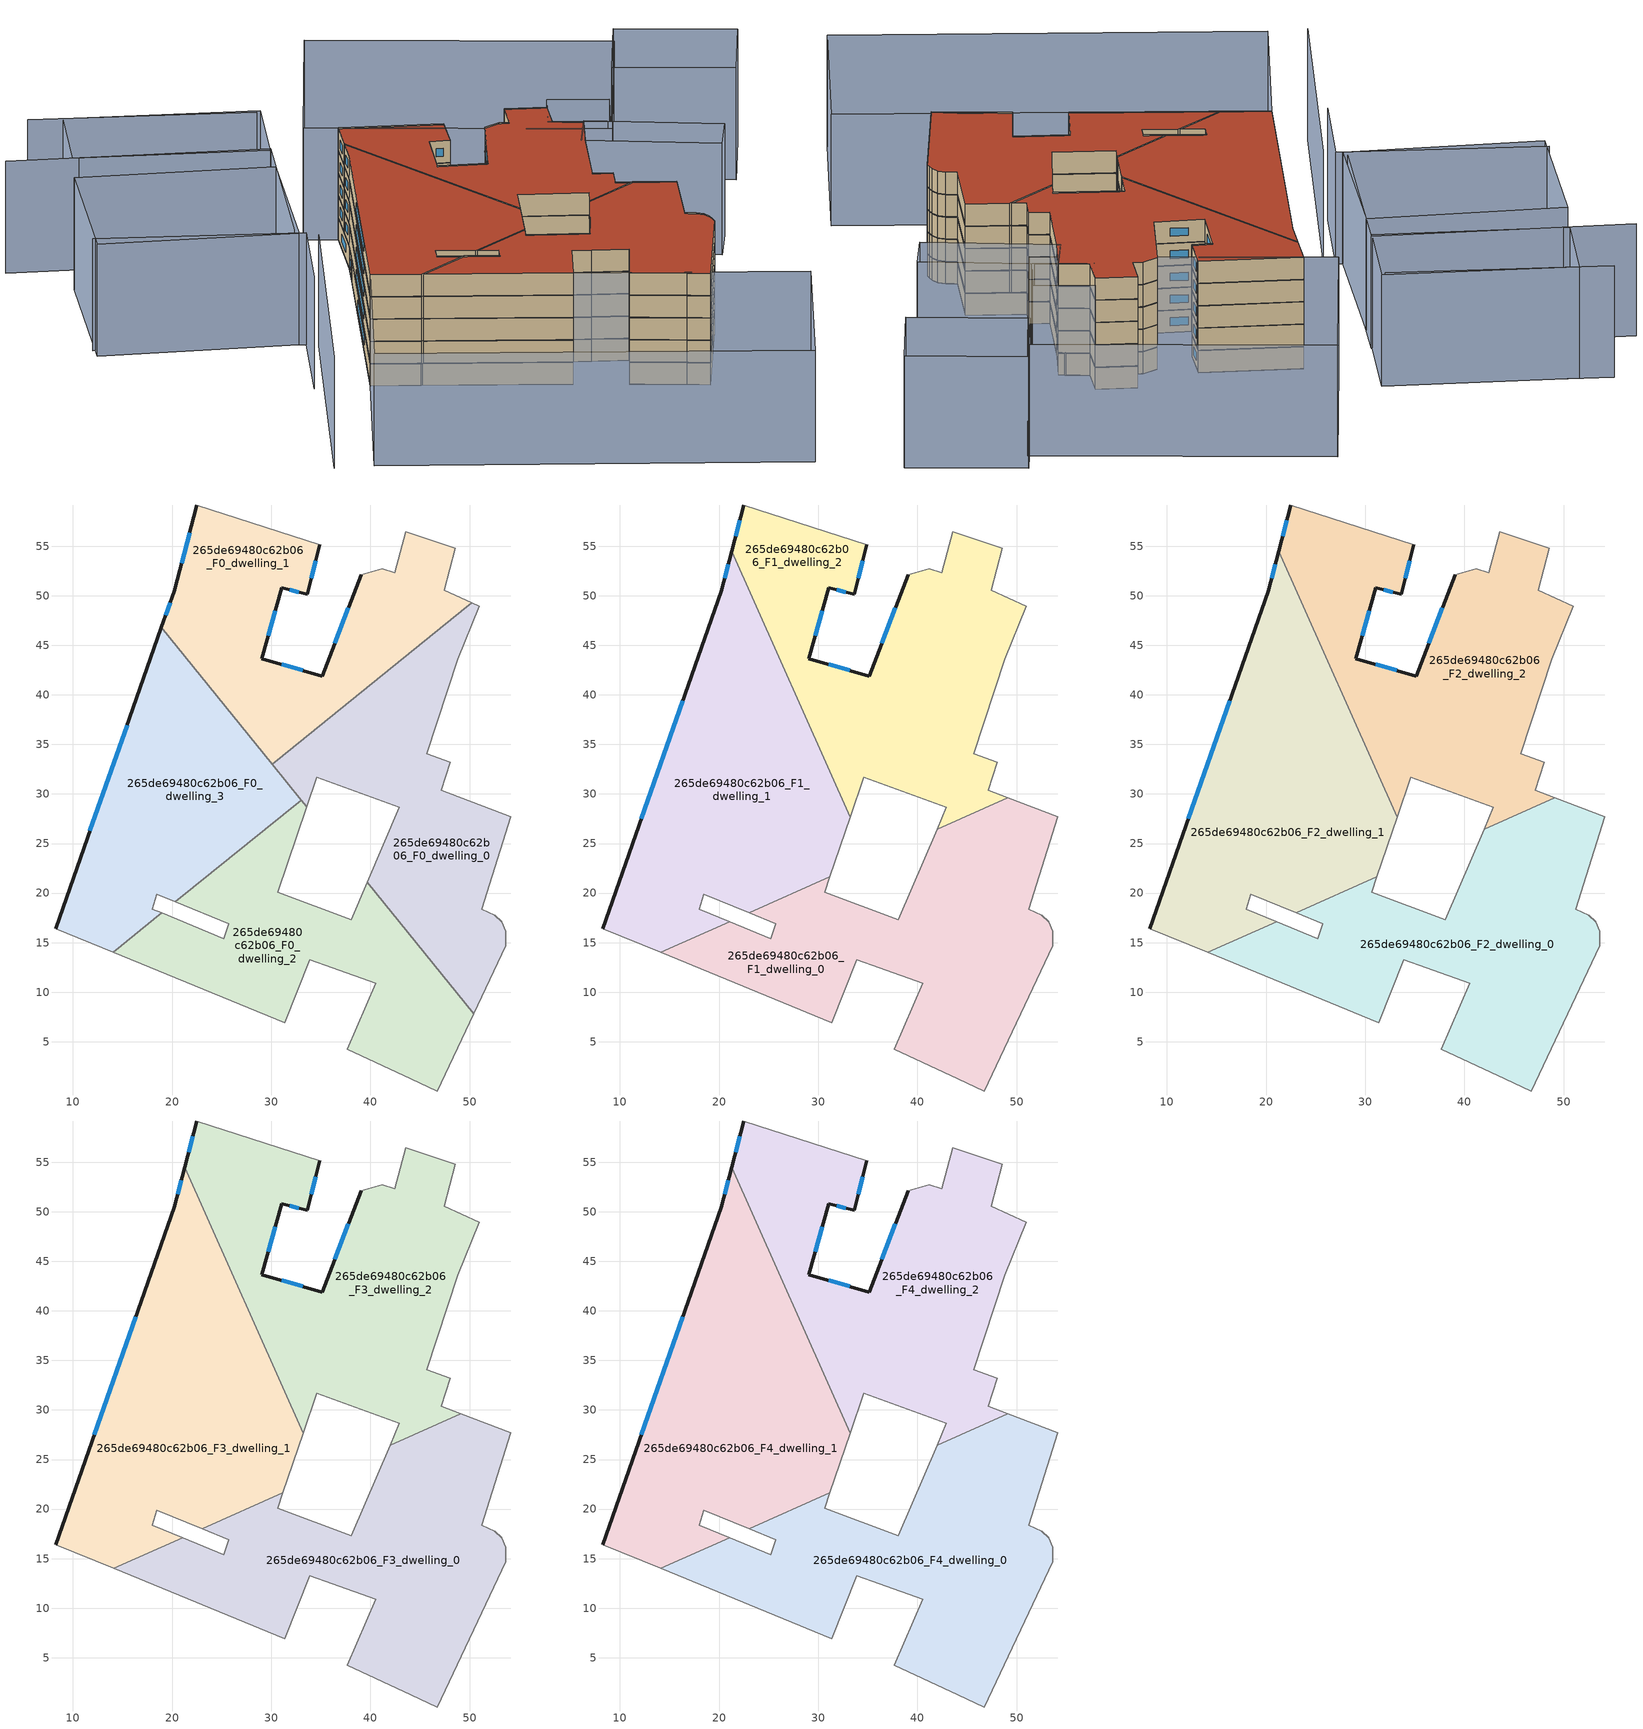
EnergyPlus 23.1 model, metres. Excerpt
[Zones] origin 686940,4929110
265de69480c62b06_F0_dwelling_0
 floor ground (EU_floor_Construction): 50.42,7.85 53.65,14.71 53.64,15.49 53.63,16.15 53.27,17.12 52.52,17.76 51.21,18.38 54.18,27.68 47.13,30.39 48.07,33.18 45.66,34.05 48.82,43.58 50.97,48.92 50.22,49.27 30.09,33 33.57,28.7 34.58,31.69 42.92,28.65 39.7,21.11 z0
 wall adiabatic (EU_wall_Construction): 39.7,21.11 42.92,28.65 34.58,31.69 33.57,28.7 33.02,29.37 / 50.22,49.27 50.97,48.92 48.82,43.58 45.66,34.05 48.07,33.18 47.13,30.39 54.18,27.68 51.21,18.38 52.52,17.76 53.27,17.12 53.63,16.15 53.64,15.49 53.65,14.71 50.42,7.85 z0:3
 wall to 265de69480c62b06_F0_dwelling_2 (EU_wall_Construction): 50.42,7.85 39.7,21.11 z0:3
 wall to 265de69480c62b06_F0_dwelling_1 (EU_wall_Construction): 30.09,33 50.22,49.27 z0:3
 wall to 265de69480c62b06_F0_dwelling_3 (EU_wall_Construction): 33.02,29.38 30.09,33 z0:3
265de69480c62b06_F0_dwelling_1
 floor ground (EU_floor_Construction): 50.22,49.27 47.45,50.55 48.58,54.77 43.57,56.46 42.45,52.3 41.22,52.7 39.07,52.12 35.13,41.89 29.06,43.66 31.05,50.79 33.63,50.15 34.87,55.13 22.5,59.15 20.21,50.47 18.93,46.82 30.09,33 z0
 wall outside (EU_wall_Construction): 34.87,55.13 33.63,50.15 31.05,50.79 29.06,43.66 35.13,41.89 39.07,52.12 / 18.93,46.82 20.21,50.47 22.5,59.15 z0:3
 wall adiabatic (EU_wall_Construction): 22.5,59.15 34.87,55.13 / 39.07,52.12 41.22,52.7 42.45,52.3 43.57,56.46 48.58,54.77 47.45,50.55 50.22,49.27 z0:3
 wall to 265de69480c62b06_F0_dwelling_3 (EU_wall_Construction): 30.09,33 18.93,46.82 z0:3
 window (EU_Window_Construction): 34.47,53.51 34.03,51.77 / 32.79,50.35 31.89,50.58 / 30.4,48.47 29.71,45.97 / 31.03,43.08 33.16,42.46 / 36.41,45.21 37.79,48.79 / 19.34,48 19.79,49.28 / 20.95,53.29 21.76,56.32 z0.98:2.02
265de69480c62b06_F0_dwelling_2
 floor ground (EU_floor_Construction): 46.74,0.04 50.42,7.85 39.7,21.11 38.08,17.32 30.65,20.07 33.57,28.7 33.02,29.38 20.33,19.12 25.7,16.93 25.2,15.42 18.94,17.99 14.04,14.04 31.34,6.94 33.9,13.3 36.17,12.47 40.55,10.89 37.65,4.25 44.09,1.3 z0
 wall adiabatic (EU_wall_Construction): 18.94,17.99 25.2,15.42 25.7,16.93 20.33,19.12 / 33.02,29.38 33.57,28.7 30.65,20.07 38.08,17.32 39.7,21.11 / 50.42,7.85 46.74,0.04 44.09,1.3 37.65,4.25 40.55,10.89 36.17,12.47 33.9,13.3 31.34,6.94 14.04,14.04 z0:3
 wall to 265de69480c62b06_F0_dwelling_3 (EU_wall_Construction): 14.04,14.04 18.94,17.99 / 20.33,19.12 33.02,29.38 z0:3
265de69480c62b06_F0_dwelling_3
 floor ground (EU_floor_Construction): 20.33,19.12 33.02,29.38 18.93,46.82 8.24,16.42 14.04,14.04 18.94,17.99 18.01,18.38 18.44,19.89 z0
 wall outside (EU_wall_Construction): 8.24,16.42 18.93,46.82 z0:3
 wall adiabatic (EU_wall_Construction): 20.33,19.12 18.44,19.89 18.01,18.38 18.94,17.99 / 14.04,14.04 8.24,16.42 z0:3
 window (EU_Window_Construction): 11.72,26.3 15.45,36.93 z0.98:2.02
265de69480c62b06_F1_dwelling_0
 floor to 265de69480c62b06_F0_dwelling_2 (EU_floor_Construction): 46.74,0.04 50.42,7.85 39.7,21.11 38.08,17.32 30.65,20.07 31.18,21.63 23.05,18.01 25.7,16.93 25.2,15.42 21.06,17.12 14.1,14.01 31.34,6.94 33.9,13.3 36.17,12.47 40.55,10.89 37.65,4.25 44.09,1.3 z3
 floor to 265de69480c62b06_F0_dwelling_0 (EU_floor_Construction): 50.42,7.85 53.65,14.71 53.64,15.49 53.63,16.15 53.27,17.12 52.52,17.76 51.21,18.38 54.18,27.68 49.1,29.63 41.98,26.46 39.7,21.11 z3
 wall adiabatic (EU_wall_Construction): 21.06,17.12 25.2,15.42 25.7,16.93 23.05,18.01 / 31.18,21.63 30.65,20.07 38.08,17.32 41.98,26.46 / 49.1,29.63 54.18,27.68 51.21,18.38 52.52,17.76 53.27,17.12 53.63,16.15 53.64,15.49 53.65,14.71 46.74,0.04 44.09,1.3 37.65,4.25 40.55,10.89 36.17,12.47 33.9,13.3 31.34,6.94 14.1,14.01 z3:6
 wall to 265de69480c62b06_F1_dwelling_1 (EU_wall_Construction): 14.1,14.01 21.06,17.12 / 23.05,18.01 31.18,21.63 z3:6
 wall to 265de69480c62b06_F1_dwelling_2 (EU_wall_Construction): 41.98,26.46 49.1,29.63 z3:6
265de69480c62b06_F1_dwelling_1
 floor to 265de69480c62b06_F0_dwelling_1 (EU_floor_Construction): 30.64,33.44 21.26,54.46 20.21,50.47 18.93,46.81 30.09,33 z3
 floor to 265de69480c62b06_F0_dwelling_3 (EU_floor_Construction): 20.33,19.12 32.61,29.04 31.76,30.93 18.93,46.81 8.24,16.42 14.04,14.04 18.94,17.99 18.01,18.38 18.44,19.89 z3
 floor to 265de69480c62b06_F0_dwelling_0 (EU_floor_Construction): 31.76,30.93 30.64,33.44 30.09,33 z3
 floor to 265de69480c62b06_F0_dwelling_2 (EU_floor_Construction): 21.06,17.12 18.94,17.99 14.04,14.04 14.1,14.01 z3; 31.18,21.63 33.22,27.67 32.61,29.04 20.33,19.12 23.05,18.01 z3
 wall outside (EU_wall_Construction): 8.24,16.42 20.21,50.47 21.26,54.46 z3:6
 wall adiabatic (EU_wall_Construction): 23.05,18.01 18.44,19.89 18.01,18.38 21.06,17.12 / 14.1,14.01 8.24,16.42 / 33.22,27.67 31.18,21.63 z3:6
 wall to 265de69480c62b06_F1_dwelling_2 (EU_wall_Construction): 21.26,54.46 33.22,27.67 z3:6
 window (EU_Window_Construction): 12.13,27.49 16.32,39.39 / 20.55,51.77 20.92,53.16 z3.98:5.02
265de69480c62b06_F1_dwelling_2
 floor to 265de69480c62b06_F0_dwelling_0 (EU_floor_Construction): 49.1,29.63 47.13,30.39 48.07,33.18 45.66,34.05 48.82,43.58 50.97,48.92 50.22,49.27 30.64,33.44 31.76,30.93 33.57,28.7 34.58,31.69 42.92,28.65 41.98,26.46 z3
 floor to 265de69480c62b06_F0_dwelling_1 (EU_floor_Construction): 50.22,49.27 47.45,50.55 48.58,54.77 43.57,56.46 42.45,52.3 41.22,52.7 39.07,52.12 35.13,41.89 29.06,43.66 31.05,50.79 33.63,50.15 34.87,55.13 22.5,59.15 21.26,54.46 30.64,33.44 z3
 floor to 265de69480c62b06_F0_dwelling_2 (EU_floor_Construction): 33.22,27.67 33.57,28.7 33.02,29.37 32.61,29.04 z3
 floor to 265de69480c62b06_F0_dwelling_3 (EU_floor_Construction): 33.02,29.37 31.76,30.93 32.61,29.04 z3
 wall outside (EU_wall_Construction): 21.26,54.46 22.5,59.15 / 34.87,55.13 33.63,50.15 31.05,50.79 29.06,43.66 35.13,41.89 39.07,52.12 z3:6
 wall adiabatic (EU_wall_Construction): 39.07,52.12 41.22,52.7 42.45,52.3 43.57,56.46 48.58,54.77 47.45,50.55 50.97,48.92 48.82,43.58 45.66,34.05 48.07,33.18 47.13,30.39 49.1,29.63 / 41.98,26.46 42.92,28.65 34.58,31.69 33.22,27.67 / 22.5,59.15 34.87,55.13 z3:6
 window (EU_Window_Construction): 32.79,50.35 31.89,50.58 / 30.4,48.47 29.71,45.97 / 31.03,43.08 33.16,42.46 / 36.41,45.21 37.79,48.79 / 21.67,55.99 22.1,57.62 / 34.47,53.51 34.03,51.77 z3.98:5.02
265de69480c62b06_F2_dwelling_0
 floor to 265de69480c62b06_F1_dwelling_0 (EU_floor_Construction): 46.74,0.04 53.65,14.71 53.64,15.49 53.63,16.15 53.27,17.12 52.52,17.76 51.21,18.38 54.18,27.68 49.1,29.63 41.98,26.46 38.08,17.32 30.65,20.07 31.18,21.63 23.05,18.01 25.7,16.93 25.2,15.42 21.06,17.12 14.1,14.01 31.34,6.94 33.9,13.3 36.17,12.47 40.55,10.89 37.65,4.25 44.09,1.3 z6
 wall adiabatic (EU_wall_Construction): 21.06,17.12 25.2,15.42 25.7,16.93 23.05,18.01 / 31.18,21.63 30.65,20.07 38.08,17.32 41.98,26.46 / 49.1,29.63 54.18,27.68 51.21,18.38 52.52,17.76 53.27,17.12 53.63,16.15 53.64,15.49 53.65,14.71 46.74,0.04 44.09,1.3 37.65,4.25 40.55,10.89 36.17,12.47 33.9,13.3 31.34,6.94 14.1,14.01 z6:9
 wall to 265de69480c62b06_F2_dwelling_1 (EU_wall_Construction): 14.1,14.01 21.06,17.12 / 23.05,18.01 31.18,21.63 z6:9
 wall to 265de69480c62b06_F2_dwelling_2 (EU_wall_Construction): 41.98,26.46 49.1,29.63 z6:9
265de69480c62b06_F2_dwelling_1
 floor to 265de69480c62b06_F1_dwelling_1 (EU_floor_Construction): 31.18,21.63 33.22,27.67 21.26,54.46 20.21,50.47 8.24,16.42 14.1,14.01 21.06,17.12 18.01,18.38 18.44,19.89 23.05,18.01 z6
 wall outside (EU_wall_Construction): 8.24,16.42 20.21,50.47 21.26,54.46 z6:9
 wall adiabatic (EU_wall_Construction): 23.05,18.01 18.44,19.89 18.01,18.38 21.06,17.12 / 14.1,14.01 8.24,16.42 / 33.22,27.67 31.18,21.63 z6:9
 wall to 265de69480c62b06_F2_dwelling_2 (EU_wall_Construction): 21.26,54.46 33.22,27.67 z6:9
 window (EU_Window_Construction): 12.13,27.49 16.32,39.39 / 20.55,51.77 20.92,53.16 z6.98:8.02
265de69480c62b06_F2_dwelling_2
 floor to 265de69480c62b06_F1_dwelling_2 (EU_floor_Construction): 49.1,29.63 47.13,30.39 48.07,33.18 45.66,34.05 48.82,43.58 50.97,48.92 47.45,50.55 48.58,54.77 43.57,56.46 42.45,52.3 41.22,52.7 39.07,52.12 35.13,41.89 29.06,43.66 31.05,50.79 33.63,50.15 34.87,55.13 22.5,59.15 21.26,54.46 33.22,27.67 34.58,31.69 42.92,28.65 41.98,26.46 z6
 wall outside (EU_wall_Construction): 21.26,54.46 22.5,59.15 / 34.87,55.13 33.63,50.15 31.05,50.79 29.06,43.66 35.13,41.89 39.07,52.12 z6:9
 wall adiabatic (EU_wall_Construction): 39.07,52.12 41.22,52.7 42.45,52.3 43.57,56.46 48.58,54.77 47.45,50.55 50.97,48.92 48.82,43.58 45.66,34.05 48.07,33.18 47.13,30.39 49.1,29.63 / 41.98,26.46 42.92,28.65 34.58,31.69 33.22,27.67 / 22.5,59.15 34.87,55.13 z6:9
 window (EU_Window_Construction): 32.79,50.35 31.89,50.58 / 30.4,48.47 29.71,45.97 / 31.03,43.08 33.16,42.46 / 36.41,45.21 37.79,48.79 / 21.67,55.99 22.1,57.62 / 34.47,53.51 34.03,51.77 z6.98:8.02
265de69480c62b06_F3_dwelling_0
 floor to 265de69480c62b06_F2_dwelling_0 (EU_floor_Construction): 46.74,0.04 53.65,14.71 53.64,15.49 53.63,16.15 53.27,17.12 52.52,17.76 51.21,18.38 54.18,27.68 49.1,29.63 41.98,26.46 38.08,17.32 30.65,20.07 31.18,21.63 23.05,18.01 25.7,16.93 25.2,15.42 21.06,17.12 14.1,14.01 31.34,6.94 33.9,13.3 36.17,12.47 40.55,10.89 37.65,4.25 44.09,1.3 z9
 wall adiabatic (EU_wall_Construction): 21.06,17.12 25.2,15.42 25.7,16.93 23.05,18.01 / 31.18,21.63 30.65,20.07 38.08,17.32 41.98,26.46 / 49.1,29.63 54.18,27.68 51.21,18.38 52.52,17.76 53.27,17.12 53.63,16.15 53.64,15.49 53.65,14.71 46.74,0.04 44.09,1.3 37.65,4.25 40.55,10.89 36.17,12.47 33.9,13.3 31.34,6.94 14.1,14.01 z9:12
 wall to 265de69480c62b06_F3_dwelling_1 (EU_wall_Construction): 14.1,14.01 21.06,17.12 / 23.05,18.01 31.18,21.63 z9:12
 wall to 265de69480c62b06_F3_dwelling_2 (EU_wall_Construction): 41.98,26.46 49.1,29.63 z9:12
265de69480c62b06_F3_dwelling_1
 floor to 265de69480c62b06_F2_dwelling_1 (EU_floor_Construction): 31.18,21.63 33.22,27.67 21.26,54.46 20.21,50.47 8.24,16.42 14.1,14.01 21.06,17.12 18.01,18.38 18.44,19.89 23.05,18.01 z9
 wall outside (EU_wall_Construction): 8.24,16.42 20.21,50.47 21.26,54.46 z9:12
 wall adiabatic (EU_wall_Construction): 23.05,18.01 18.44,19.89 18.01,18.38 21.06,17.12 / 14.1,14.01 8.24,16.42 / 33.22,27.67 31.18,21.63 z9:12
 wall to 265de69480c62b06_F3_dwelling_2 (EU_wall_Construction): 21.26,54.46 33.22,27.67 z9:12
 window (EU_Window_Construction): 12.13,27.49 16.32,39.39 / 20.55,51.77 20.92,53.16 z9.98:11.02
265de69480c62b06_F3_dwelling_2
 floor to 265de69480c62b06_F2_dwelling_2 (EU_floor_Construction): 49.1,29.63 47.13,30.39 48.07,33.18 45.66,34.05 48.82,43.58 50.97,48.92 47.45,50.55 48.58,54.77 43.57,56.46 42.45,52.3 41.22,52.7 39.07,52.12 35.13,41.89 29.06,43.66 31.05,50.79 33.63,50.15 34.87,55.13 22.5,59.15 21.26,54.46 33.22,27.67 34.58,31.69 42.92,28.65 41.98,26.46 z9
 wall outside (EU_wall_Construction): 21.26,54.46 22.5,59.15 / 34.87,55.13 33.63,50.15 31.05,50.79 29.06,43.66 35.13,41.89 39.07,52.12 z9:12
 wall adiabatic (EU_wall_Construction): 39.07,52.12 41.22,52.7 42.45,52.3 43.57,56.46 48.58,54.77 47.45,50.55 50.97,48.92 48.82,43.58 45.66,34.05 48.07,33.18 47.13,30.39 49.1,29.63 / 41.98,26.46 42.92,28.65 34.58,31.69 33.22,27.67 / 22.5,59.15 34.87,55.13 z9:12
 window (EU_Window_Construction): 32.79,50.35 31.89,50.58 / 30.4,48.47 29.71,45.97 / 31.03,43.08 33.16,42.46 / 36.41,45.21 37.79,48.79 / 21.67,55.99 22.1,57.62 / 34.47,53.51 34.03,51.77 z9.98:11.02
265de69480c62b06_F4_dwelling_0
 floor to 265de69480c62b06_F3_dwelling_0 (EU_floor_Construction): 46.74,0.04 53.65,14.71 53.64,15.49 53.63,16.15 53.27,17.12 52.52,17.76 51.21,18.38 54.18,27.68 49.1,29.63 41.98,26.46 38.08,17.32 30.65,20.07 31.18,21.63 23.05,18.01 25.7,16.93 25.2,15.42 21.06,17.12 14.1,14.01 31.34,6.94 33.9,13.3 36.17,12.47 40.55,10.89 37.65,4.25 44.09,1.3 z12
 wall adiabatic (EU_wall_Construction): 21.06,17.12 25.2,15.42 25.7,16.93 23.05,18.01 / 31.18,21.63 30.65,20.07 38.08,17.32 41.98,26.46 / 49.1,29.63 54.18,27.68 51.21,18.38 52.52,17.76 53.27,17.12 53.63,16.15 53.64,15.49 53.65,14.71 46.74,0.04 44.09,1.3 37.65,4.25 40.55,10.89 36.17,12.47 33.9,13.3 31.34,6.94 14.1,14.01 z12:15
 wall to 265de69480c62b06_F4_dwelling_1 (EU_wall_Construction): 14.1,14.01 21.06,17.12 / 23.05,18.01 31.18,21.63 z12:15
 wall to 265de69480c62b06_F4_dwelling_2 (EU_wall_Construction): 41.98,26.46 49.1,29.63 z12:15
 roof outside (EU_roof_Construction): 54.18,27.68 51.21,18.38 52.52,17.76 53.27,17.12 53.63,16.15 53.64,15.49 53.65,14.71 46.74,0.04 44.09,1.3 37.65,4.25 40.55,10.89 36.17,12.47 33.9,13.3 31.34,6.94 14.1,14.01 21.06,17.12 25.2,15.42 25.7,16.93 23.05,18.01 31.18,21.63 30.65,20.07 38.08,17.32 41.98,26.46 49.1,29.63 z15
265de69480c62b06_F4_dwelling_1
 floor to 265de69480c62b06_F3_dwelling_1 (EU_floor_Construction): 31.18,21.63 33.22,27.67 21.26,54.46 20.21,50.47 8.24,16.42 14.1,14.01 21.06,17.12 18.01,18.38 18.44,19.89 23.05,18.01 z12
 wall outside (EU_wall_Construction): 8.24,16.42 20.21,50.47 21.26,54.46 z12:15
 wall adiabatic (EU_wall_Construction): 23.05,18.01 18.44,19.89 18.01,18.38 21.06,17.12 / 14.1,14.01 8.24,16.42 / 33.22,27.67 31.18,21.63 z12:15
 wall to 265de69480c62b06_F4_dwelling_2 (EU_wall_Construction): 21.26,54.46 33.22,27.67 z12:15
 window (EU_Window_Construction): 12.13,27.49 16.32,39.39 / 20.55,51.77 20.92,53.16 z12.98:14.02
 roof outside (EU_roof_Construction): 21.26,54.46 33.22,27.67 31.18,21.63 23.05,18.01 18.44,19.89 18.01,18.38 21.06,17.12 14.1,14.01 8.24,16.42 20.21,50.47 z15
265de69480c62b06_F4_dwelling_2
 floor to 265de69480c62b06_F3_dwelling_2 (EU_floor_Construction): 49.1,29.63 47.13,30.39 48.07,33.18 45.66,34.05 48.82,43.58 50.97,48.92 47.45,50.55 48.58,54.77 43.57,56.46 42.45,52.3 41.22,52.7 39.07,52.12 35.13,41.89 29.06,43.66 31.05,50.79 33.63,50.15 34.87,55.13 22.5,59.15 21.26,54.46 33.22,27.67 34.58,31.69 42.92,28.65 41.98,26.46 z12
 wall outside (EU_wall_Construction): 21.26,54.46 22.5,59.15 / 34.87,55.13 33.63,50.15 31.05,50.79 29.06,43.66 35.13,41.89 39.07,52.12 z12:15
 wall adiabatic (EU_wall_Construction): 39.07,52.12 41.22,52.7 42.45,52.3 43.57,56.46 48.58,54.77 47.45,50.55 50.97,48.92 48.82,43.58 45.66,34.05 48.07,33.18 47.13,30.39 49.1,29.63 / 41.98,26.46 42.92,28.65 34.58,31.69 33.22,27.67 / 22.5,59.15 34.87,55.13 z12:15
 window (EU_Window_Construction): 32.79,50.35 31.89,50.58 / 30.4,48.47 29.71,45.97 / 31.03,43.08 33.16,42.46 / 36.41,45.21 37.79,48.79 / 21.67,55.99 22.1,57.62 / 34.47,53.51 34.03,51.77 z12.98:14.02
 roof outside (EU_roof_Construction): 48.58,54.77 47.45,50.55 50.97,48.92 48.82,43.58 45.66,34.05 48.07,33.18 47.13,30.39 49.1,29.63 41.98,26.46 42.92,28.65 34.58,31.69 33.22,27.67 21.26,54.46 22.5,59.15 34.87,55.13 33.63,50.15 31.05,50.79 29.06,43.66 35.13,41.89 39.07,52.12 41.22,52.7 42.45,52.3 43.57,56.46 z15
shading: 7.29,30.14 -5.83,-4.79 / -18.72,40.05 6.13,31.27 / 6.13,31.27 1.64,18.57 / -19.03,66.05 12.33,56.6 / 12.33,56.6 5.14,32.7 / 15.24,67.54 -11.51,76.68 / 8.24,16.42 58.35,-4.15 / 58.35,-4.15 49.14,-26.58 / 49.14,-26.58 -0.97,-6.02 / -0.97,-6.02 8.24,16.42 / 10.76,51.38 5.26,31.58 / 5.26,31.58 -18.85,38.28 / -18.85,38.28 -13.35,58.07 / -13.35,58.07 10.76,51.38 / 63.97,36.1 48.43,43.77 / 48.43,43.77 51.06,49.11 / 51.06,49.11 66.6,41.43 / 66.6,41.43 63.97,36.1 / 54.01,47.68 46.88,50.6 / 46.88,50.6 49.41,56.79 / 49.41,56.79 56.54,53.88 / 56.54,53.88 54.01,47.68 / 65.63,73.52 79.55,67.19 / 79.55,67.19 74.68,56.48 / 74.68,56.48 60.76,62.8 / 60.76,62.8 65.63,73.52 / 12.08,56.2 -11.16,63.69 / -11.16,63.69 -7.42,75.29 / -7.42,75.29 15.82,67.79 / 15.82,67.79 12.08,56.2 / 29.41,85.42 64.21,70.01 / 64.21,70.01 53.35,45.48 / 53.35,45.48 18.54,60.9 / 18.54,60.9 29.41,85.42 z0:15
[Building]
EU S2 Campaign: North Axis=0; Terrain=City; Solar Distribution=FullExterior
[Site:Location]
Bologna: Latitude=44.5; Longitude=11.25; Time Zone=1; Elevation=37
[SizingPeriod:WeatherFileDays]
AnnualSizingPeriod: Begin Month=1; Begin Day of Month=1; End Month=12; End Day of Month=31; Day of Week for Start Day=Monday; Use Weather File Daylight Saving Period=No; Use Weather File Rain and Snow Indicators=No
[MATERIAL]
EU_InternalMass_Material: Roughness=MediumRough; Thickness=0.1; Conductivity=1; Density=1800; Specific Heat=900; Thermal Absorptance=0.9; Solar Absorptance=0.7; Visible Absorptance=0.7
[MATERIAL:NOMASS] Roughness=MediumRough; Thermal Absorptance=0.9; Solar Absorptance=0.7; Visible Absorptance=0.7
Name | Thermal Resistance
EU_wall_NoMass | 0.905828
EU_roof_NoMass | 0.37593
EU_floor_NoMass | 0.67114
[WINDOWMATERIAL:SIMPLEGLAZINGSYSTEM]
EU_Window_SimpleGlazing: UFactor=4.52486; Solar Heat Gain Coefficient=0.85; Visible Transmittance=0.85
[CONSTRUCTION]
EU_wall_Construction: EU_wall_NoMass
EU_roof_Construction: EU_roof_NoMass
EU_floor_Construction: EU_floor_NoMass
EU_InternalMass_Construction: EU_InternalMass_Material
EU_Window_Construction: EU_Window_SimpleGlazing
[ZONE] Type=1; Multiplier=1; Ceiling Height=autocalculate; Floor Area=autocalculate; Part of Total Floor Area=Yes
Name | Volume
265de69480c62b06_F0_dwelling_0 | 1116.39
265de69480c62b06_F1_dwelling_0; 265de69480c62b06_F2_dwelling_0; 265de69480c62b06_F3_dwelling_0; 265de69480c62b06_F4_dwelling_0 | 1488.49
265de69480c62b06_F0_dwelling_1 | 1116.42
265de69480c62b06_F1_dwelling_1; 265de69480c62b06_F2_dwelling_1; 265de69480c62b06_F3_dwelling_1; 265de69480c62b06_F4_dwelling_1; 265de69480c62b06_F1_dwelling_2; 265de69480c62b06_F2_dwelling_2; 265de69480c62b06_F3_dwelling_2; 265de69480c62b06_F4_dwelling_2 | 1488.53
265de69480c62b06_F0_dwelling_2 | 1116.41
265de69480c62b06_F0_dwelling_3 | 1116.36
[INTERNALMASS] Construction=EU_InternalMass_Construction
Name | Zone or ZoneList | Surface Area
265de69480c62b06_F0_dwelling_0_EU_InternalMass | 265de69480c62b06_F0_dwelling_0 | 372.132
265de69480c62b06_F0_dwelling_1_EU_InternalMass | 265de69480c62b06_F0_dwelling_1 | 372.14
265de69480c62b06_F0_dwelling_2_EU_InternalMass | 265de69480c62b06_F0_dwelling_2 | 372.138
265de69480c62b06_F0_dwelling_3_EU_InternalMass | 265de69480c62b06_F0_dwelling_3 | 372.121
265de69480c62b06_F1_dwelling_0_EU_InternalMass | 265de69480c62b06_F1_dwelling_0 | 496.163
265de69480c62b06_F1_dwelling_1_EU_InternalMass | 265de69480c62b06_F1_dwelling_1 | 496.17
265de69480c62b06_F1_dwelling_2_EU_InternalMass | 265de69480c62b06_F1_dwelling_2 | 496.176
265de69480c62b06_F2_dwelling_0_EU_InternalMass | 265de69480c62b06_F2_dwelling_0 | 496.163
265de69480c62b06_F2_dwelling_1_EU_InternalMass | 265de69480c62b06_F2_dwelling_1 | 496.17
265de69480c62b06_F2_dwelling_2_EU_InternalMass | 265de69480c62b06_F2_dwelling_2 | 496.176
265de69480c62b06_F3_dwelling_0_EU_InternalMass | 265de69480c62b06_F3_dwelling_0 | 496.163
265de69480c62b06_F3_dwelling_1_EU_InternalMass | 265de69480c62b06_F3_dwelling_1 | 496.17
265de69480c62b06_F3_dwelling_2_EU_InternalMass | 265de69480c62b06_F3_dwelling_2 | 496.176
265de69480c62b06_F4_dwelling_0_EU_InternalMass | 265de69480c62b06_F4_dwelling_0 | 496.163
265de69480c62b06_F4_dwelling_1_EU_InternalMass | 265de69480c62b06_F4_dwelling_1 | 496.17
265de69480c62b06_F4_dwelling_2_EU_InternalMass | 265de69480c62b06_F4_dwelling_2 | 496.176
[OTHEREQUIPMENT] Fuel Type=Electricity; Design Level Calculation Method=Watts/Area; Power per Zone Floor Area=1; Fraction Latent=0; Fraction Radiant=0; Fraction Lost=0; Carbon Dioxide Generation Rate=0; EndUse Subcategory=EU_Step8_InternalGains
Name | Zone or ZoneList or Space or SpaceList | Schedule
EU_Step8_InternalGain_265de69480c62b06_F0_dwelling_0_f000 | 265de69480c62b06_F0_dwelling_0 | EU_Step8_GainSchedule_265de69480c62b06_F0_dwelling_0_f000
EU_Step8_InternalGain_265de69480c62b06_F0_dwelling_1_f000 | 265de69480c62b06_F0_dwelling_1 | EU_Step8_GainSchedule_265de69480c62b06_F0_dwelling_1_f000
EU_Step8_InternalGain_265de69480c62b06_F0_dwelling_2_f000 | 265de69480c62b06_F0_dwelling_2 | EU_Step8_GainSchedule_265de69480c62b06_F0_dwelling_2_f000
EU_Step8_InternalGain_265de69480c62b06_F0_dwelling_3_f000 | 265de69480c62b06_F0_dwelling_3 | EU_Step8_GainSchedule_265de69480c62b06_F0_dwelling_3_f000
EU_Step8_InternalGain_265de69480c62b06_F1_dwelling_0_f000 | 265de69480c62b06_F1_dwelling_0 | EU_Step8_GainSchedule_265de69480c62b06_F1_dwelling_0_f000
EU_Step8_InternalGain_265de69480c62b06_F1_dwelling_1_f000 | 265de69480c62b06_F1_dwelling_1 | EU_Step8_GainSchedule_265de69480c62b06_F1_dwelling_1_f000
EU_Step8_InternalGain_265de69480c62b06_F1_dwelling_2_f000 | 265de69480c62b06_F1_dwelling_2 | EU_Step8_GainSchedule_265de69480c62b06_F1_dwelling_2_f000
EU_Step8_InternalGain_265de69480c62b06_F2_dwelling_0_f000 | 265de69480c62b06_F2_dwelling_0 | EU_Step8_GainSchedule_265de69480c62b06_F2_dwelling_0_f000
EU_Step8_InternalGain_265de69480c62b06_F2_dwelling_1_f000 | 265de69480c62b06_F2_dwelling_1 | EU_Step8_GainSchedule_265de69480c62b06_F2_dwelling_1_f000
EU_Step8_InternalGain_265de69480c62b06_F2_dwelling_2_f000 | 265de69480c62b06_F2_dwelling_2 | EU_Step8_GainSchedule_265de69480c62b06_F2_dwelling_2_f000
EU_Step8_InternalGain_265de69480c62b06_F3_dwelling_0_f000 | 265de69480c62b06_F3_dwelling_0 | EU_Step8_GainSchedule_265de69480c62b06_F3_dwelling_0_f000
EU_Step8_InternalGain_265de69480c62b06_F3_dwelling_1_f000 | 265de69480c62b06_F3_dwelling_1 | EU_Step8_GainSchedule_265de69480c62b06_F3_dwelling_1_f000
EU_Step8_InternalGain_265de69480c62b06_F3_dwelling_2_f000 | 265de69480c62b06_F3_dwelling_2 | EU_Step8_GainSchedule_265de69480c62b06_F3_dwelling_2_f000
EU_Step8_InternalGain_265de69480c62b06_F4_dwelling_0_f000 | 265de69480c62b06_F4_dwelling_0 | EU_Step8_GainSchedule_265de69480c62b06_F4_dwelling_0_f000
EU_Step8_InternalGain_265de69480c62b06_F4_dwelling_1_f000 | 265de69480c62b06_F4_dwelling_1 | EU_Step8_GainSchedule_265de69480c62b06_F4_dwelling_1_f000
EU_Step8_InternalGain_265de69480c62b06_F4_dwelling_2_f000 | 265de69480c62b06_F4_dwelling_2 | EU_Step8_GainSchedule_265de69480c62b06_F4_dwelling_2_f000
[ZONEVENTILATION:DESIGNFLOWRATE] Schedule=EU_AlwaysOn; Design Flow Rate Calculation Method=AirChanges/Hour; Air Changes per Hour=0.73129; Ventilation Type=Natural; Fan Pressure Rise=0; Fan Total Efficiency=1; Constant Term Coefficient=1; Temperature Term Coefficient=0; Velocity Term Coefficient=0; Velocity Squared Term Coefficient=0; Minimum Indoor Temperature=-100; Maximum Indoor Temperature=100; Delta Temperature=-100; Minimum Outdoor Temperature=-100; Maximum Outdoor Temperature=100; Maximum Wind Speed=40
Name | Zone or ZoneList or Space or SpaceList
EU_ConstantAir_265de69480c62b06_F0_dwelling_0 | 265de69480c62b06_F0_dwelling_0
EU_ConstantAir_265de69480c62b06_F0_dwelling_1 | 265de69480c62b06_F0_dwelling_1
EU_ConstantAir_265de69480c62b06_F0_dwelling_2 | 265de69480c62b06_F0_dwelling_2
EU_ConstantAir_265de69480c62b06_F0_dwelling_3 | 265de69480c62b06_F0_dwelling_3
EU_ConstantAir_265de69480c62b06_F1_dwelling_0 | 265de69480c62b06_F1_dwelling_0
EU_ConstantAir_265de69480c62b06_F1_dwelling_1 | 265de69480c62b06_F1_dwelling_1
EU_ConstantAir_265de69480c62b06_F1_dwelling_2 | 265de69480c62b06_F1_dwelling_2
EU_ConstantAir_265de69480c62b06_F2_dwelling_0 | 265de69480c62b06_F2_dwelling_0
EU_ConstantAir_265de69480c62b06_F2_dwelling_1 | 265de69480c62b06_F2_dwelling_1
EU_ConstantAir_265de69480c62b06_F2_dwelling_2 | 265de69480c62b06_F2_dwelling_2
EU_ConstantAir_265de69480c62b06_F3_dwelling_0 | 265de69480c62b06_F3_dwelling_0
EU_ConstantAir_265de69480c62b06_F3_dwelling_1 | 265de69480c62b06_F3_dwelling_1
EU_ConstantAir_265de69480c62b06_F3_dwelling_2 | 265de69480c62b06_F3_dwelling_2
EU_ConstantAir_265de69480c62b06_F4_dwelling_0 | 265de69480c62b06_F4_dwelling_0
EU_ConstantAir_265de69480c62b06_F4_dwelling_1 | 265de69480c62b06_F4_dwelling_1
EU_ConstantAir_265de69480c62b06_F4_dwelling_2 | 265de69480c62b06_F4_dwelling_2
[HVACTEMPLATE:THERMOSTAT] Constant Heating Setpoint=20; Constant Cooling Setpoint=50
EU_HeatOnly_265de69480c62b06_F0_dwelling_0; EU_HeatOnly_265de69480c62b06_F0_dwelling_1; EU_HeatOnly_265de69480c62b06_F0_dwelling_2; EU_HeatOnly_265de69480c62b06_F0_dwelling_3; EU_HeatOnly_265de69480c62b06_F1_dwelling_0; EU_HeatOnly_265de69480c62b06_F1_dwelling_1; EU_HeatOnly_265de69480c62b06_F1_dwelling_2; EU_HeatOnly_265de69480c62b06_F2_dwelling_0; EU_HeatOnly_265de69480c62b06_F2_dwelling_1; EU_HeatOnly_265de69480c62b06_F2_dwelling_2; EU_HeatOnly_265de69480c62b06_F3_dwelling_0; EU_HeatOnly_265de69480c62b06_F3_dwelling_1; EU_HeatOnly_265de69480c62b06_F3_dwelling_2; EU_HeatOnly_265de69480c62b06_F4_dwelling_0; EU_HeatOnly_265de69480c62b06_F4_dwelling_1; EU_HeatOnly_265de69480c62b06_F4_dwelling_2
[HVACTEMPLATE:ZONE:IDEALLOADSAIRSYSTEM] System Availability Schedule=EU_AlwaysOn; Maximum Heating Supply Air Temperature=50; Minimum Cooling Supply Air Temperature=13; Maximum Heating Supply Air Humidity Ratio=0.0156; Minimum Cooling Supply Air Humidity Ratio=0.0077; Heating Limit=NoLimit; Cooling Limit=NoLimit; Heating Availability Schedule=EU_AlwaysOn; Cooling Availability Schedule=EU_CoolingOff; Dehumidification Control Type=ConstantSensibleHeatRatio; Cooling Sensible Heat Ratio=0.7; Dehumidification Setpoint=60; Humidification Control Type=None; Humidification Setpoint=30; Outdoor Air Method=None; Outdoor Air Flow Rate per Person=0.00944; Outdoor Air Flow Rate per Zone Floor Area=0; Outdoor Air Flow Rate per Zone=0; Demand Controlled Ventilation Type=None; Outdoor Air Economizer Type=NoEconomizer; Heat Recovery Type=None; Sensible Heat Recovery Effectiveness=0.7; Latent Heat Recovery Effectiveness=0.65
Name | Template Thermostat
265de69480c62b06_F0_dwelling_0 | EU_HeatOnly_265de69480c62b06_F0_dwelling_0
265de69480c62b06_F0_dwelling_1 | EU_HeatOnly_265de69480c62b06_F0_dwelling_1
265de69480c62b06_F0_dwelling_2 | EU_HeatOnly_265de69480c62b06_F0_dwelling_2
265de69480c62b06_F0_dwelling_3 | EU_HeatOnly_265de69480c62b06_F0_dwelling_3
265de69480c62b06_F1_dwelling_0 | EU_HeatOnly_265de69480c62b06_F1_dwelling_0
265de69480c62b06_F1_dwelling_1 | EU_HeatOnly_265de69480c62b06_F1_dwelling_1
265de69480c62b06_F1_dwelling_2 | EU_HeatOnly_265de69480c62b06_F1_dwelling_2
265de69480c62b06_F2_dwelling_0 | EU_HeatOnly_265de69480c62b06_F2_dwelling_0
265de69480c62b06_F2_dwelling_1 | EU_HeatOnly_265de69480c62b06_F2_dwelling_1
265de69480c62b06_F2_dwelling_2 | EU_HeatOnly_265de69480c62b06_F2_dwelling_2
265de69480c62b06_F3_dwelling_0 | EU_HeatOnly_265de69480c62b06_F3_dwelling_0
265de69480c62b06_F3_dwelling_1 | EU_HeatOnly_265de69480c62b06_F3_dwelling_1
265de69480c62b06_F3_dwelling_2 | EU_HeatOnly_265de69480c62b06_F3_dwelling_2
265de69480c62b06_F4_dwelling_0 | EU_HeatOnly_265de69480c62b06_F4_dwelling_0
265de69480c62b06_F4_dwelling_1 | EU_HeatOnly_265de69480c62b06_F4_dwelling_1
265de69480c62b06_F4_dwelling_2 | EU_HeatOnly_265de69480c62b06_F4_dwelling_2
[SIZING:ZONE] Zone Cooling Design Supply Air Temperature Input Method=SupplyAirTemperature; Zone Cooling Design Supply Air Temperature=13; Zone Heating Design Supply Air Temperature Input Method=SupplyAirTemperature; Zone Heating Design Supply Air Temperature=50; Zone Cooling Design Supply Air Humidity Ratio=0.008; Zone Heating Design Supply Air Humidity Ratio=0.008; Cooling Design Air Flow Method=DesignDay; Cooling Design Air Flow Rate=0; Cooling Minimum Air Flow per Zone Floor Area=0.000762; Cooling Minimum Air Flow=0; Cooling Minimum Air Flow Fraction=0.2; Heating Design Air Flow Method=DesignDay; Heating Design Air Flow Rate=0; Heating Maximum Air Flow per Zone Floor Area=0.002032; Heating Maximum Air Flow=0.141576; Heating Maximum Air Flow Fraction=0.3; Account for Dedicated Outdoor Air System=No; Dedicated Outdoor Air System Control Strategy=NeutralSupplyAir; Dedicated Outdoor Air Low Setpoint Temperature for Design=autosize; Dedicated Outdoor Air High Setpoint Temperature for Design=autosize; Zone Load Sizing Method=Sensible Load Only No Latent Load; Zone Latent Cooling Design Supply Air Humidity Ratio Input Method=HumidityRatioDifference; Zone Cooling Design Supply Air Humidity Ratio Difference=0.005; Zone Latent Heating Design Supply Air Humidity Ratio Input Method=HumidityRatioDifference; Zone Humidification Design Supply Air Humidity Ratio Difference=0.005
265de69480c62b06_F0_dwelling_0; 265de69480c62b06_F0_dwelling_1; 265de69480c62b06_F0_dwelling_2; 265de69480c62b06_F0_dwelling_3; 265de69480c62b06_F1_dwelling_0; 265de69480c62b06_F1_dwelling_1; 265de69480c62b06_F1_dwelling_2; 265de69480c62b06_F2_dwelling_0; 265de69480c62b06_F2_dwelling_1; 265de69480c62b06_F2_dwelling_2; 265de69480c62b06_F3_dwelling_0; 265de69480c62b06_F3_dwelling_1; 265de69480c62b06_F3_dwelling_2; 265de69480c62b06_F4_dwelling_0; 265de69480c62b06_F4_dwelling_1; 265de69480c62b06_F4_dwelling_2
[SCHEDULE:CONSTANT]
Name | Hourly Value
EU_AlwaysOn | 1
EU_CoolingOff | 0
[SCHEDULE:FILE] Column Number=1; Rows to Skip at Top=0; Number of Hours of Data=8760; Column Separator=Comma; Interpolate to Timestep=No; Minutes per Item=60; Adjust Schedule for Daylight Savings=Yes
Name | File
EU_Step8_GainSchedule_265de69480c62b06_F0_dwelling_0_f000 | ../../schedules/265de69480c62b06/265de69480c62b06_F0_dwelling_0_f000_gain.csv
EU_Step8_GainSchedule_265de69480c62b06_F0_dwelling_1_f000 | ../../schedules/265de69480c62b06/265de69480c62b06_F0_dwelling_1_f000_gain.csv
EU_Step8_GainSchedule_265de69480c62b06_F0_dwelling_2_f000 | ../../schedules/265de69480c62b06/265de69480c62b06_F0_dwelling_2_f000_gain.csv
EU_Step8_GainSchedule_265de69480c62b06_F0_dwelling_3_f000 | ../../schedules/265de69480c62b06/265de69480c62b06_F0_dwelling_3_f000_gain.csv
EU_Step8_GainSchedule_265de69480c62b06_F1_dwelling_0_f000 | ../../schedules/265de69480c62b06/265de69480c62b06_F1_dwelling_0_f000_gain.csv
EU_Step8_GainSchedule_265de69480c62b06_F1_dwelling_1_f000 | ../../schedules/265de69480c62b06/265de69480c62b06_F1_dwelling_1_f000_gain.csv
EU_Step8_GainSchedule_265de69480c62b06_F1_dwelling_2_f000 | ../../schedules/265de69480c62b06/265de69480c62b06_F1_dwelling_2_f000_gain.csv
EU_Step8_GainSchedule_265de69480c62b06_F2_dwelling_0_f000 | ../../schedules/265de69480c62b06/265de69480c62b06_F2_dwelling_0_f000_gain.csv
EU_Step8_GainSchedule_265de69480c62b06_F2_dwelling_1_f000 | ../../schedules/265de69480c62b06/265de69480c62b06_F2_dwelling_1_f000_gain.csv
EU_Step8_GainSchedule_265de69480c62b06_F2_dwelling_2_f000 | ../../schedules/265de69480c62b06/265de69480c62b06_F2_dwelling_2_f000_gain.csv
EU_Step8_GainSchedule_265de69480c62b06_F3_dwelling_0_f000 | ../../schedules/265de69480c62b06/265de69480c62b06_F3_dwelling_0_f000_gain.csv
EU_Step8_GainSchedule_265de69480c62b06_F3_dwelling_1_f000 | ../../schedules/265de69480c62b06/265de69480c62b06_F3_dwelling_1_f000_gain.csv
EU_Step8_GainSchedule_265de69480c62b06_F3_dwelling_2_f000 | ../../schedules/265de69480c62b06/265de69480c62b06_F3_dwelling_2_f000_gain.csv
EU_Step8_GainSchedule_265de69480c62b06_F4_dwelling_0_f000 | ../../schedules/265de69480c62b06/265de69480c62b06_F4_dwelling_0_f000_gain.csv
EU_Step8_GainSchedule_265de69480c62b06_F4_dwelling_1_f000 | ../../schedules/265de69480c62b06/265de69480c62b06_F4_dwelling_1_f000_gain.csv
EU_Step8_GainSchedule_265de69480c62b06_F4_dwelling_2_f000 | ../../schedules/265de69480c62b06/265de69480c62b06_F4_dwelling_2_f000_gain.csv
